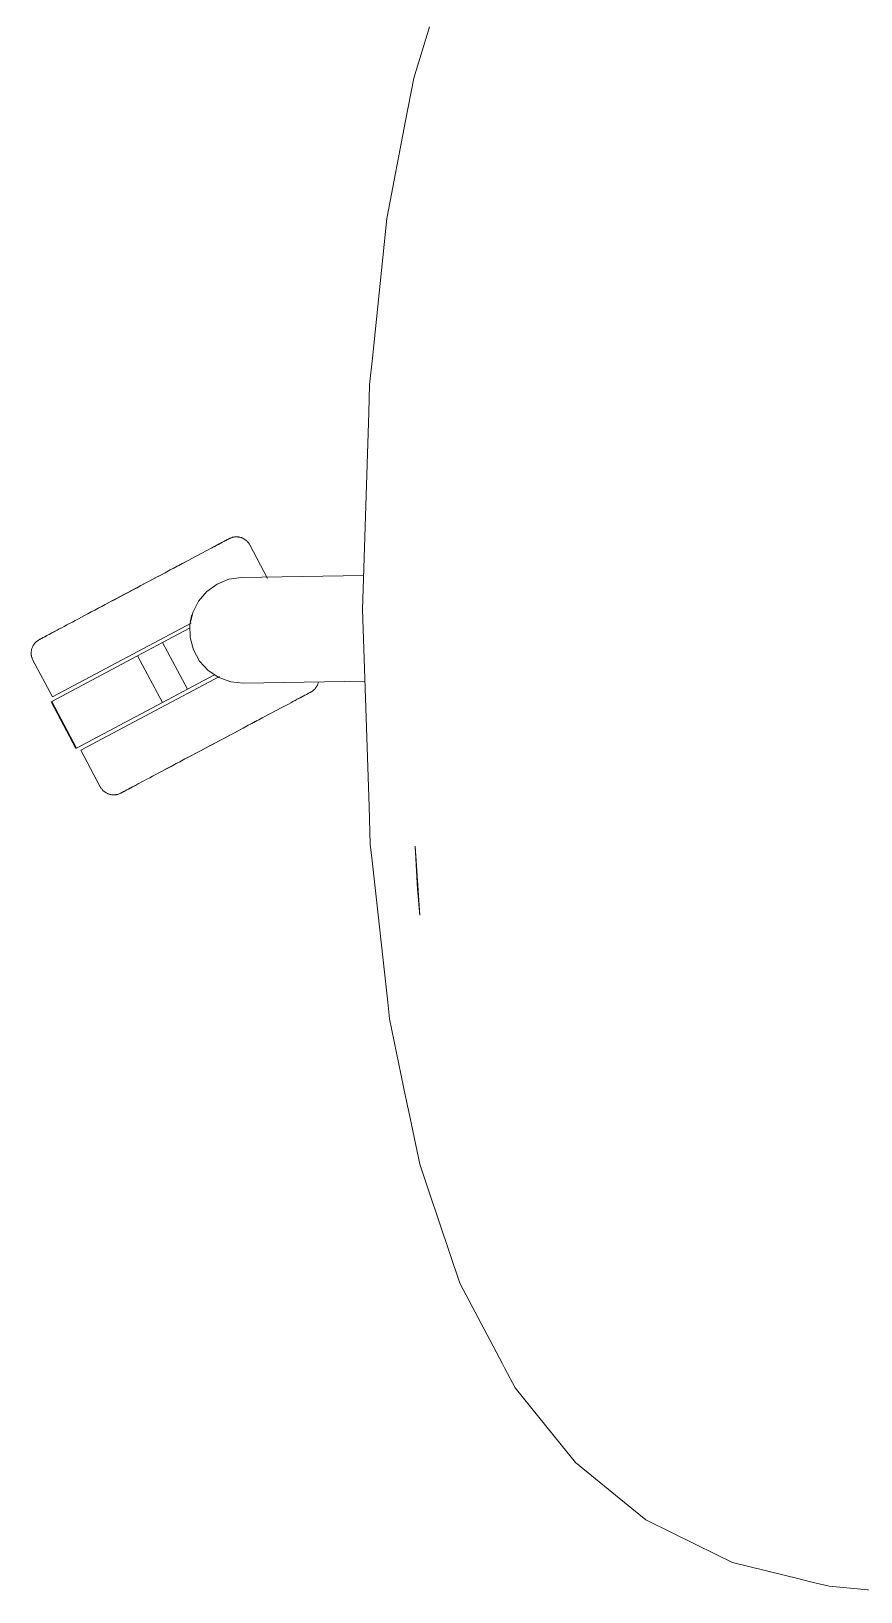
# Model space of a CAD drawing. Header units: millimetres. Extents: x 155927 to 295199, y -4084 to 97293.
# Drawn here: x 198398.6 to 198618.2, y 32800.2 to 33213.2 of the extents above; entities that cross this region are included whole.
import ezdxf

# ---------------------------------------------------------------- set-up
doc = ezdxf.new("R2010")
doc.units = ezdxf.units.MM
doc.header["$MEASUREMENT"] = 0
doc.layers.add('G-IMPT', color=8, linetype='CONTINUOUS', lineweight=9)
doc.layers.add('I-FURN', color=8, linetype='CONTINUOUS', lineweight=9)

msp = doc.modelspace()

# ---------------------------------------------------------------- linework, layer by layer
at = {"layer": 'G-IMPT'}
for p, q in [((198504, 33214.38), (198499.81, 33200.78)), ((198499.81, 33200.78), (198498.35, 33193.17)), ((198497.64, 33189.51), (198498.35, 33193.17)), ((198497.64, 33189.51), (198492.78, 33164.13)), ((198492.69, 33163.67), (198488.87, 33126.68)), ((198492.69, 33163.67), (198492.78, 33164.13)), ((198488.87, 33126.68), (198488.13, 33119.61)), ((198487.91, 33112.35), (198488.13, 33119.61)), ((198486.29, 33060.19), (198487.91, 33112.35)), ((198488, 33008), (198486.29, 33060.19)), ((198488, 33008), (198488.32, 32998.06)), ((198488.8, 32993.69), (198488.32, 32998.06)), ((198500.2, 32997.53), (198500.84, 32986.19)), ((198500.2, 32997.53), (198501.45, 32979.25)), ((198488.8, 32993.69), (198492.93, 32956.24)), ((198501.45, 32979.25), (198500.84, 32986.19)), ((198493.42, 32951.83), (198492.93, 32956.24)), ((198497.77, 32930.88), (198493.42, 32951.83)), ((198497.77, 32930.88), (198498.53, 32927.2)), ((198498.53, 32927.2), (198501.4, 32913.38)), ((198503.92, 32905.95), (198501.4, 32913.38)), ((198503.92, 32905.95), (198512.07, 32881.86)), ((198512.94, 32880.2), (198512.07, 32881.86)), ((198523.24, 32860.69), (198512.94, 32880.2)), ((198523.24, 32860.69), (198523.97, 32859.31)), ((198526.68, 32854.18), (198523.97, 32859.31)), ((198526.68, 32854.18), (198538.88, 32839.05)), ((198542.64, 32834.39), (198538.88, 32839.05)), ((198557.59, 32822.22), (198542.64, 32834.39)), ((198557.59, 32822.22), (198561.24, 32819.24)), ((198561.24, 32819.24), (198568.41, 32815.71)), ((198579.88, 32810.07), (198568.41, 32815.71)), ((198579.88, 32810.07), (198584.24, 32807.92)), ((198584.24, 32807.92), (198602.18, 32803.52)), ((198602.18, 32803.52), (198604.55, 32802.94)), ((198609.84, 32801.64), (198604.55, 32802.94)), ((198625.72, 32800.2), (198609.84, 32801.64))]:
    msp.add_line(p, q, dxfattribs=at)
at = {"layer": 'I-FURN'}
for p, q in [((198446.27, 33076.44), (198446.84, 33076.74)), ((198447.13, 33076.9), (198446.58, 33076.6)), ((198446.84, 33076.74), (198447.37, 33077.03)), ((198447.65, 33077.17), (198447.13, 33076.9)), ((198447.37, 33077.03), (198447.87, 33077.29)), ((198448.13, 33077.43), (198447.65, 33077.17)), ((198447.87, 33077.29), (198448.34, 33077.54)), ((198448.58, 33077.66), (198448.13, 33077.43)), ((198448.34, 33077.54), (198448.77, 33077.77)), ((198448.99, 33077.88), (198448.58, 33077.66)), ((198448.77, 33077.77), (198449.16, 33077.98)), ((198449.36, 33078.08), (198448.99, 33077.88)), ((198449.16, 33077.98), (198449.52, 33078.17)), ((198449.7, 33078.26), (198449.36, 33078.08)), ((198449.52, 33078.17), (198449.84, 33078.33)), ((198449.99, 33078.42), (198449.7, 33078.26)), ((198449.84, 33078.33), (198450.12, 33078.48)), ((198450.25, 33078.55), (198449.99, 33078.42)), ((198450.12, 33078.48), (198450.36, 33078.61)), ((198450.47, 33078.67), (198450.25, 33078.55)), ((198450.36, 33078.61), (198450.56, 33078.72)), ((198450.65, 33078.77), (198450.47, 33078.67)), ((198450.56, 33078.72), (198450.72, 33078.8)), ((198450.79, 33078.84), (198450.65, 33078.77)), ((198450.72, 33078.8), (198450.84, 33078.87)), ((198450.89, 33078.9), (198450.79, 33078.84)), ((198450.84, 33078.87), (198450.92, 33078.91)), ((198450.95, 33078.93), (198450.89, 33078.9)), ((198450.92, 33078.91), (198450.97, 33078.93)), ((198450.97, 33078.94), (198450.95, 33078.93)), ((198450.97, 33078.94), (198451.11, 33079.01)), ((198450.97, 33078.93), (198450.97, 33078.94)), ((198451.11, 33079.01), (198451.26, 33079.08)), ((198451.26, 33079.08), (198451.41, 33079.14)), ((198451.41, 33079.14), (198451.56, 33079.19)), ((198451.56, 33079.19), (198451.72, 33079.24)), ((198451.72, 33079.24), (198451.87, 33079.29)), ((198451.87, 33079.29), (198452.03, 33079.32)), ((198452.03, 33079.32), (198452.19, 33079.35)), ((198452.19, 33079.35), (198452.35, 33079.38)), ((198452.35, 33079.38), (198452.51, 33079.39)), ((198452.51, 33079.39), (198452.67, 33079.4)), ((198452.67, 33079.4), (198452.83, 33079.41)), ((198452.83, 33079.41), (198452.99, 33079.41)), ((198452.99, 33079.41), (198453.15, 33079.4)), ((198453.15, 33079.4), (198453.31, 33079.38)), ((198453.31, 33079.38), (198453.47, 33079.36)), ((198453.47, 33079.36), (198453.63, 33079.34)), ((198453.63, 33079.34), (198453.79, 33079.3)), ((198453.79, 33079.3), (198453.94, 33079.26)), ((198453.94, 33079.26), (198454.1, 33079.22)), ((198454.1, 33079.22), (198454.25, 33079.16)), ((198454.25, 33079.16), (198454.4, 33079.11)), ((198454.4, 33079.11), (198454.55, 33079.04)), ((198454.55, 33079.04), (198454.69, 33078.97)), ((198454.69, 33078.97), (198454.84, 33078.89)), ((198454.84, 33078.89), (198454.97, 33078.81)), ((198454.97, 33078.81), (198455.11, 33078.73)), ((198455.11, 33078.73), (198455.24, 33078.63)), ((198455.24, 33078.63), (198455.37, 33078.54)), ((198455.37, 33078.54), (198455.49, 33078.43)), ((198455.49, 33078.43), (198455.61, 33078.32)), ((198455.61, 33078.32), (198455.73, 33078.21)), ((198455.73, 33078.21), (198455.84, 33078.1)), ((198455.84, 33078.1), (198455.95, 33077.97)), ((198455.95, 33077.97), (198456.05, 33077.85)), ((198456.05, 33077.85), (198456.14, 33077.72)), ((198456.14, 33077.72), (198456.24, 33077.59)), ((198456.24, 33077.59), (198456.32, 33077.45)), ((198456.32, 33077.45), (198456.4, 33077.31)), ((198456.4, 33077.31), (198456.42, 33077.27)), ((198461.12, 33068.43), (198456.42, 33077.27)), ((198439.42, 33072.79), (198438.56, 33072.34)), ((198438.96, 33072.55), (198439.8, 33073)), ((198440.25, 33073.24), (198439.42, 33072.79)), ((198441.06, 33073.67), (198440.25, 33073.24)), ((198441.85, 33074.09), (198441.06, 33073.67)), ((198442.61, 33074.49), (198441.85, 33074.09)), ((198443.35, 33074.88), (198442.61, 33074.49)), ((198444.05, 33075.26), (198443.35, 33074.88)), ((198444.73, 33075.62), (198444.05, 33075.26)), ((198445.38, 33075.97), (198444.73, 33075.62)), ((198446, 33076.29), (198445.38, 33075.97)), ((198446.58, 33076.6), (198446, 33076.29)), ((198430.56, 33068.09), (198431.55, 33068.61)), ((198432.07, 33068.89), (198431.09, 33068.37)), ((198431.55, 33068.61), (198432.52, 33069.13)), ((198433.04, 33069.4), (198432.07, 33068.89)), ((198432.52, 33069.13), (198433.48, 33069.64)), ((198434, 33069.91), (198433.04, 33069.4)), ((198433.48, 33069.64), (198434.43, 33070.15)), ((198434.94, 33070.42), (198434, 33069.91)), ((198434.43, 33070.15), (198435.37, 33070.64)), ((198435.87, 33070.91), (198434.94, 33070.42)), ((198435.37, 33070.64), (198436.29, 33071.13)), ((198436.79, 33071.4), (198435.87, 33070.91)), ((198436.29, 33071.13), (198437.2, 33071.62)), ((198437.68, 33071.87), (198436.79, 33071.4)), ((198437.2, 33071.62), (198438.09, 33072.09)), ((198438.56, 33072.34), (198437.68, 33071.87)), ((198438.09, 33072.09), (198438.96, 33072.55)), ((198450.89, 33068.18), (198454.23, 33068.65)), ((198454.23, 33068.65), (198486.57, 33069.21)), ((198422.56, 33063.83), (198423.55, 33064.36)), ((198424.1, 33064.65), (198423.09, 33064.12)), ((198423.55, 33064.36), (198424.56, 33064.89)), ((198425.1, 33065.18), (198424.1, 33064.65)), ((198424.56, 33064.89), (198425.56, 33065.43)), ((198426.11, 33065.72), (198425.1, 33065.18)), ((198425.56, 33065.43), (198426.57, 33065.96)), ((198427.11, 33066.25), (198426.11, 33065.72)), ((198426.57, 33065.96), (198427.57, 33066.5)), ((198428.11, 33066.78), (198427.11, 33066.25)), ((198427.57, 33066.5), (198428.57, 33067.03)), ((198429.11, 33067.32), (198428.11, 33066.78)), ((198428.57, 33067.03), (198429.57, 33067.56)), ((198430.11, 33067.84), (198429.11, 33067.32)), ((198429.57, 33067.56), (198430.56, 33068.09)), ((198431.09, 33068.37), (198430.11, 33067.84)), ((198442.82, 33062.4), (198445.02, 33064.97)), ((198445.02, 33064.97), (198447.76, 33066.93)), ((198447.76, 33066.93), (198450.89, 33068.18)), ((198414.88, 33059.75), (198415.8, 33060.23)), ((198416.3, 33060.5), (198415.37, 33060.01)), ((198415.8, 33060.23), (198416.73, 33060.73)), ((198417.23, 33061), (198416.3, 33060.5)), ((198416.73, 33060.73), (198417.67, 33061.23)), ((198418.18, 33061.51), (198417.23, 33061)), ((198417.67, 33061.23), (198418.63, 33061.74)), ((198419.15, 33062.02), (198418.18, 33061.51)), ((198418.63, 33061.74), (198419.6, 33062.26)), ((198420.12, 33062.54), (198419.15, 33062.02)), ((198419.6, 33062.26), (198420.57, 33062.78)), ((198421.11, 33063.06), (198420.12, 33062.54)), ((198420.57, 33062.78), (198421.56, 33063.3)), ((198422.1, 33063.59), (198421.11, 33063.06)), ((198421.56, 33063.3), (198422.56, 33063.83)), ((198423.09, 33064.12), (198422.1, 33063.59)), ((198441.31, 33059.39), (198442.82, 33062.4)), ((198404.18, 33037.07), (198440.9, 33056.59)), ((198407.99, 33056.09), (198407.3, 33055.72)), ((198408.71, 33056.47), (198407.99, 33056.09)), ((198409.46, 33056.87), (198408.71, 33056.47)), ((198410.24, 33057.28), (198409.46, 33056.87)), ((198411.04, 33057.71), (198410.24, 33057.28)), ((198411.87, 33058.14), (198411.04, 33057.71)), ((198412.71, 33058.6), (198411.87, 33058.14)), ((198413.58, 33059.06), (198412.71, 33058.6)), ((198414.47, 33059.53), (198413.58, 33059.06)), ((198415.37, 33060.01), (198414.47, 33059.53)), ((198440.56, 33056.1), (198441.31, 33059.39)), ((198440.62, 33052.73), (198440.56, 33056.1)), ((198400.25, 33051.93), (198400.38, 33052.02)), ((198400.38, 33052.02), (198400.52, 33052.11)), ((198400.52, 33052.11), (198400.66, 33052.19)), ((198400.66, 33052.19), (198400.7, 33052.21)), ((198400.74, 33052.23), (198400.7, 33052.21)), ((198400.7, 33052.21), (198400.72, 33052.22)), ((198400.7, 33052.21), (198400.7, 33052.21)), ((198400.72, 33052.22), (198400.78, 33052.25)), ((198400.83, 33052.28), (198400.74, 33052.23)), ((198400.78, 33052.25), (198400.88, 33052.3)), ((198400.95, 33052.34), (198400.83, 33052.28)), ((198400.88, 33052.3), (198401.02, 33052.38)), ((198401.11, 33052.43), (198400.95, 33052.34)), ((198401.02, 33052.38), (198401.2, 33052.47)), ((198401.31, 33052.53), (198401.11, 33052.43)), ((198401.2, 33052.47), (198401.42, 33052.59)), ((198401.55, 33052.66), (198401.31, 33052.53)), ((198401.42, 33052.59), (198401.68, 33052.73)), ((198401.83, 33052.81), (198401.55, 33052.66)), ((198401.68, 33052.73), (198401.97, 33052.89)), ((198402.15, 33052.98), (198401.83, 33052.81)), ((198401.97, 33052.89), (198402.31, 33053.06)), ((198402.5, 33053.17), (198402.15, 33052.98)), ((198402.31, 33053.06), (198402.68, 33053.26)), ((198402.9, 33053.38), (198402.5, 33053.17)), ((198402.68, 33053.26), (198403.09, 33053.48)), ((198403.33, 33053.61), (198402.9, 33053.38)), ((198403.09, 33053.48), (198403.54, 33053.72)), ((198403.79, 33053.85), (198403.33, 33053.61)), ((198403.54, 33053.72), (198404.02, 33053.97)), ((198404.29, 33054.12), (198403.79, 33053.85)), ((198404.02, 33053.97), (198404.54, 33054.25)), ((198404.83, 33054.4), (198404.29, 33054.12)), ((198404.54, 33054.25), (198405.09, 33054.54)), ((198405.4, 33054.71), (198404.83, 33054.4)), ((198405.09, 33054.54), (198405.67, 33054.85)), ((198406, 33055.03), (198405.4, 33054.71)), ((198406.63, 33055.36), (198406, 33055.03)), ((198407.3, 33055.72), (198406.63, 33055.36)), ((198433.35, 33051.45), (198440.49, 33055.24)), ((198441.48, 33049.47), (198440.62, 33052.73)), ((198398.56, 33048.77), (198398.57, 33048.94)), ((198398.56, 33048.61), (198398.56, 33048.77)), ((198398.56, 33048.45), (198398.56, 33048.61)), ((198398.57, 33048.29), (198398.56, 33048.45)), ((198398.57, 33048.94), (198398.58, 33049.1)), ((198398.59, 33048.13), (198398.57, 33048.29)), ((198398.58, 33049.1), (198398.6, 33049.26)), ((198398.62, 33047.97), (198398.59, 33048.13)), ((198398.6, 33049.26), (198398.63, 33049.41)), ((198398.65, 33047.81), (198398.62, 33047.97)), ((198398.63, 33049.41), (198398.67, 33049.57)), ((198398.67, 33049.57), (198398.71, 33049.73)), ((198398.71, 33049.73), (198398.75, 33049.88)), ((198398.75, 33049.88), (198398.8, 33050.03)), ((198398.8, 33050.03), (198398.86, 33050.19)), ((198398.86, 33050.19), (198398.93, 33050.33)), ((198398.93, 33050.33), (198399, 33050.48)), ((198399, 33050.48), (198399.07, 33050.62)), ((198399.07, 33050.62), (198399.16, 33050.76)), ((198399.16, 33050.76), (198399.24, 33050.89)), ((198399.24, 33050.89), (198399.34, 33051.03)), ((198399.34, 33051.03), (198399.43, 33051.15)), ((198399.43, 33051.15), (198399.54, 33051.28)), ((198399.54, 33051.28), (198399.64, 33051.4)), ((198399.64, 33051.4), (198399.76, 33051.51)), ((198399.76, 33051.51), (198399.87, 33051.63)), ((198399.87, 33051.63), (198399.99, 33051.73)), ((198399.99, 33051.73), (198400.12, 33051.83)), ((198400.12, 33051.83), (198400.25, 33051.93)), ((198404, 33035.84), (198426.7, 33047.91)), ((198426.7, 33047.91), (198433.35, 33051.45)), ((198433.28, 33035.55), (198426.7, 33047.91)), ((198439.92, 33039.08), (198433.35, 33051.45)), ((198443.1, 33046.51), (198441.48, 33049.47)), ((198398.68, 33047.66), (198398.65, 33047.81)), ((198398.73, 33047.5), (198398.68, 33047.66)), ((198398.77, 33047.35), (198398.73, 33047.5)), ((198398.83, 33047.2), (198398.77, 33047.35)), ((198398.89, 33047.05), (198398.83, 33047.2)), ((198398.96, 33046.9), (198398.89, 33047.05)), ((198399.03, 33046.76), (198398.96, 33046.9)), ((198399.03, 33046.76), (198404.18, 33037.07)), ((198445.38, 33044.02), (198443.1, 33046.51)), ((198448.19, 33042.16), (198445.38, 33044.02)), ((198411.69, 33022.94), (198448.44, 33042.48)), ((198447.06, 33042.88), (198439.92, 33039.08)), ((198451.37, 33041.01), (198448.19, 33042.16)), ((198454.72, 33040.67), (198451.37, 33041.01)), ((198486.91, 33041.23), (198454.72, 33040.67)), ((198474.02, 33039.63), (198473.93, 33039.5)), ((198474.11, 33039.77), (198474.02, 33039.63)), ((198474.19, 33039.91), (198474.11, 33039.77)), ((198474.27, 33040.05), (198474.19, 33039.91)), ((198474.34, 33040.2), (198474.27, 33040.05)), ((198474.4, 33040.34), (198474.34, 33040.2)), ((198474.46, 33040.49), (198474.4, 33040.34)), ((198474.51, 33040.65), (198474.46, 33040.49)), ((198474.56, 33040.8), (198474.51, 33040.65)), ((198474.6, 33040.96), (198474.56, 33040.8)), ((198403.83, 33035.75), (198410.4, 33023.39)), ((198410.57, 33023.48), (198404, 33035.84)), ((198433.28, 33035.55), (198410.57, 33023.48)), ((198439.92, 33039.08), (198433.28, 33035.55)), ((198466.63, 33035.17), (198467.26, 33035.5)), ((198467.26, 33035.5), (198467.86, 33035.82)), ((198468.18, 33035.99), (198467.59, 33035.68)), ((198467.86, 33035.82), (198468.43, 33036.12)), ((198468.73, 33036.28), (198468.18, 33035.99)), ((198468.43, 33036.12), (198468.97, 33036.41)), ((198469.24, 33036.56), (198468.73, 33036.28)), ((198468.97, 33036.41), (198469.47, 33036.68)), ((198469.73, 33036.81), (198469.24, 33036.56)), ((198469.47, 33036.68), (198469.94, 33036.92)), ((198470.17, 33037.05), (198469.73, 33036.81)), ((198469.94, 33036.92), (198470.37, 33037.15)), ((198470.58, 33037.27), (198470.17, 33037.05)), ((198470.37, 33037.15), (198470.76, 33037.36)), ((198470.96, 33037.47), (198470.58, 33037.27)), ((198470.76, 33037.36), (198471.11, 33037.55)), ((198471.29, 33037.64), (198470.96, 33037.47)), ((198471.11, 33037.55), (198471.43, 33037.72)), ((198471.59, 33037.8), (198471.29, 33037.64)), ((198471.43, 33037.72), (198471.71, 33037.87)), ((198471.85, 33037.94), (198471.59, 33037.8)), ((198471.71, 33037.87), (198471.95, 33038)), ((198472.07, 33038.06), (198471.85, 33037.94)), ((198471.95, 33038), (198472.15, 33038.1)), ((198472.25, 33038.15), (198472.07, 33038.06)), ((198472.15, 33038.1), (198472.32, 33038.19)), ((198472.39, 33038.23), (198472.25, 33038.15)), ((198472.32, 33038.19), (198472.44, 33038.25)), ((198472.49, 33038.28), (198472.39, 33038.23)), ((198472.44, 33038.25), (198472.52, 33038.3)), ((198472.55, 33038.31), (198472.49, 33038.28)), ((198472.52, 33038.3), (198472.56, 33038.32)), ((198472.57, 33038.32), (198472.55, 33038.31)), ((198472.56, 33038.32), (198472.57, 33038.32)), ((198472.61, 33038.34), (198472.57, 33038.32)), ((198472.75, 33038.42), (198472.61, 33038.34)), ((198472.88, 33038.51), (198472.75, 33038.42)), ((198473.01, 33038.6), (198472.88, 33038.51)), ((198473.14, 33038.7), (198473.01, 33038.6)), ((198473.27, 33038.8), (198473.14, 33038.7)), ((198473.39, 33038.9), (198473.27, 33038.8)), ((198473.51, 33039.01), (198473.39, 33038.9)), ((198473.62, 33039.13), (198473.51, 33039.01)), ((198473.73, 33039.25), (198473.62, 33039.13)), ((198473.83, 33039.37), (198473.73, 33039.25)), ((198473.93, 33039.5), (198473.83, 33039.37)), ((198458.8, 33031), (198459.68, 33031.47)), ((198459.68, 33031.47), (198460.55, 33031.93)), ((198460.55, 33031.93), (198461.4, 33032.38)), ((198461.4, 33032.38), (198462.22, 33032.82)), ((198462.22, 33032.82), (198463.02, 33033.25)), ((198463.02, 33033.25), (198463.8, 33033.66)), ((198463.8, 33033.66), (198464.55, 33034.06)), ((198464.55, 33034.06), (198465.27, 33034.44)), ((198465.27, 33034.44), (198465.97, 33034.81)), ((198465.97, 33034.81), (198466.63, 33035.17)), ((198451.7, 33027.23), (198450.71, 33026.7)), ((198451.17, 33026.94), (198452.16, 33027.47)), ((198452.69, 33027.75), (198451.7, 33027.23)), ((198452.16, 33027.47), (198453.14, 33027.99)), ((198453.67, 33028.27), (198452.69, 33027.75)), ((198453.14, 33027.99), (198454.12, 33028.51)), ((198454.64, 33028.79), (198453.67, 33028.27)), ((198454.12, 33028.51), (198455.08, 33029.02)), ((198455.59, 33029.3), (198454.64, 33028.79)), ((198455.08, 33029.02), (198456.03, 33029.53)), ((198456.54, 33029.8), (198455.59, 33029.3)), ((198456.03, 33029.53), (198456.97, 33030.03)), ((198457.47, 33030.29), (198456.54, 33029.8)), ((198456.97, 33030.03), (198457.89, 33030.52)), ((198458.38, 33030.78), (198457.47, 33030.29)), ((198457.89, 33030.52), (198458.8, 33031)), ((198443.16, 33022.68), (198444.15, 33023.21)), ((198444.69, 33023.5), (198443.69, 33022.97)), ((198444.15, 33023.21), (198445.15, 33023.74)), ((198445.69, 33024.03), (198444.69, 33023.5)), ((198445.15, 33023.74), (198446.15, 33024.28)), ((198446.7, 33024.57), (198445.69, 33024.03)), ((198446.15, 33024.28), (198447.16, 33024.81)), ((198447.7, 33025.1), (198446.7, 33024.57)), ((198447.16, 33024.81), (198448.16, 33025.35)), ((198448.71, 33025.64), (198447.7, 33025.1)), ((198448.16, 33025.35), (198449.17, 33025.88)), ((198449.71, 33026.17), (198448.71, 33025.64)), ((198449.17, 33025.88), (198450.17, 33026.41)), ((198450.71, 33026.7), (198449.71, 33026.17)), ((198450.17, 33026.41), (198451.17, 33026.94)), ((198411.69, 33022.94), (198416.84, 33013.26)), ((198436.06, 33018.91), (198435.18, 33018.44)), ((198435.58, 33018.66), (198436.48, 33019.13)), ((198436.97, 33019.39), (198436.06, 33018.91)), ((198436.48, 33019.13), (198437.39, 33019.62)), ((198437.89, 33019.89), (198436.97, 33019.39)), ((198437.39, 33019.62), (198438.32, 33020.11)), ((198438.83, 33020.38), (198437.89, 33019.89)), ((198438.32, 33020.11), (198439.27, 33020.62)), ((198439.78, 33020.89), (198438.83, 33020.38)), ((198439.27, 33020.62), (198440.22, 33021.12)), ((198440.74, 33021.4), (198439.78, 33020.89)), ((198440.22, 33021.12), (198441.19, 33021.64)), ((198441.72, 33021.92), (198440.74, 33021.4)), ((198441.19, 33021.64), (198442.17, 33022.16)), ((198442.7, 33022.44), (198441.72, 33021.92)), ((198442.17, 33022.16), (198443.16, 33022.68)), ((198443.69, 33022.97), (198442.7, 33022.44)), ((198427.88, 33014.56), (198428.53, 33014.91)), ((198428.53, 33014.91), (198429.21, 33015.27)), ((198429.21, 33015.27), (198429.92, 33015.64)), ((198429.92, 33015.64), (198430.65, 33016.04)), ((198430.65, 33016.04), (198431.41, 33016.44)), ((198431.41, 33016.44), (198432.2, 33016.86)), ((198432.2, 33016.86), (198433.01, 33017.29)), ((198433.01, 33017.29), (198433.85, 33017.74)), ((198434.31, 33017.98), (198433.46, 33017.53)), ((198433.85, 33017.74), (198434.7, 33018.19)), ((198435.18, 33018.44), (198434.31, 33017.98)), ((198434.7, 33018.19), (198435.58, 33018.66)), ((198416.86, 33013.22), (198416.84, 33013.26)), ((198416.94, 33013.08), (198416.86, 33013.22)), ((198417.03, 33012.94), (198416.94, 33013.08)), ((198417.12, 33012.81), (198417.03, 33012.94)), ((198417.22, 33012.68), (198417.12, 33012.81)), ((198417.32, 33012.55), (198417.22, 33012.68)), ((198417.42, 33012.43), (198417.32, 33012.55)), ((198417.53, 33012.32), (198417.42, 33012.43)), ((198417.65, 33012.2), (198417.53, 33012.32)), ((198417.77, 33012.1), (198417.65, 33012.2)), ((198417.89, 33011.99), (198417.77, 33012.1)), ((198418.02, 33011.9), (198417.89, 33011.99)), ((198418.15, 33011.8), (198418.02, 33011.9)), ((198418.29, 33011.72), (198418.15, 33011.8)), ((198418.43, 33011.63), (198418.29, 33011.72)), ((198418.57, 33011.56), (198418.43, 33011.63)), ((198418.72, 33011.49), (198418.57, 33011.56)), ((198418.86, 33011.42), (198418.72, 33011.49)), ((198419.01, 33011.37), (198418.86, 33011.42)), ((198419.17, 33011.31), (198419.01, 33011.37)), ((198419.32, 33011.27), (198419.17, 33011.31)), ((198419.48, 33011.23), (198419.32, 33011.27)), ((198419.63, 33011.19), (198419.48, 33011.23)), ((198419.79, 33011.17), (198419.63, 33011.19)), ((198419.95, 33011.14), (198419.79, 33011.17)), ((198420.11, 33011.13), (198419.95, 33011.14)), ((198420.27, 33011.12), (198420.11, 33011.13)), ((198420.44, 33011.12), (198420.27, 33011.12)), ((198420.6, 33011.12), (198420.44, 33011.12)), ((198420.76, 33011.14), (198420.6, 33011.12)), ((198420.92, 33011.15), (198420.76, 33011.14)), ((198421.08, 33011.18), (198420.92, 33011.15)), ((198421.24, 33011.21), (198421.08, 33011.18)), ((198421.39, 33011.24), (198421.24, 33011.21)), ((198421.55, 33011.29), (198421.39, 33011.24)), ((198421.7, 33011.33), (198421.55, 33011.29)), ((198421.85, 33011.39), (198421.7, 33011.33)), ((198422, 33011.45), (198421.85, 33011.39)), ((198422.15, 33011.52), (198422, 33011.45)), ((198422.29, 33011.59), (198422.15, 33011.52)), ((198422.29, 33011.59), (198422.31, 33011.6)), ((198422.3, 33011.59), (198422.29, 33011.59)), ((198422.34, 33011.62), (198422.3, 33011.59)), ((198422.31, 33011.6), (198422.37, 33011.63)), ((198422.42, 33011.66), (198422.34, 33011.62)), ((198422.37, 33011.63), (198422.47, 33011.69)), ((198422.54, 33011.72), (198422.42, 33011.66)), ((198422.47, 33011.69), (198422.61, 33011.76)), ((198422.71, 33011.81), (198422.54, 33011.72)), ((198422.61, 33011.76), (198422.79, 33011.86)), ((198422.91, 33011.92), (198422.71, 33011.81)), ((198422.79, 33011.86), (198423.01, 33011.97)), ((198423.15, 33012.05), (198422.91, 33011.92)), ((198423.01, 33011.97), (198423.27, 33012.11)), ((198423.43, 33012.19), (198423.15, 33012.05)), ((198423.27, 33012.11), (198423.57, 33012.27)), ((198423.74, 33012.36), (198423.43, 33012.19)), ((198423.57, 33012.27), (198423.9, 33012.45)), ((198424.1, 33012.55), (198423.74, 33012.36)), ((198423.9, 33012.45), (198424.28, 33012.65)), ((198424.49, 33012.76), (198424.1, 33012.55)), ((198424.28, 33012.65), (198424.69, 33012.86)), ((198424.92, 33012.99), (198424.49, 33012.76)), ((198424.69, 33012.86), (198425.13, 33013.1)), ((198425.39, 33013.24), (198424.92, 33012.99)), ((198425.13, 33013.1), (198425.61, 33013.36)), ((198425.89, 33013.5), (198425.39, 33013.24)), ((198425.61, 33013.36), (198426.13, 33013.63)), ((198426.43, 33013.79), (198425.89, 33013.5)), ((198426.13, 33013.63), (198426.68, 33013.93)), ((198426.99, 33014.09), (198426.43, 33013.79)), ((198426.68, 33013.93), (198427.27, 33014.24)), ((198427.27, 33014.24), (198427.88, 33014.56))]:
    msp.add_line(p, q, dxfattribs=at)
msp.add_arc((198454.29, 33054.65), 13.81, 162.664, 167.6527, dxfattribs=at)
msp.add_open_spline([(198440.68, 33057.02), (198440.76, 33057.45), (198440.86, 33057.87), (198440.97, 33058.29)], degree=3, dxfattribs=at)

doc.saveas('drawing.dxf')
